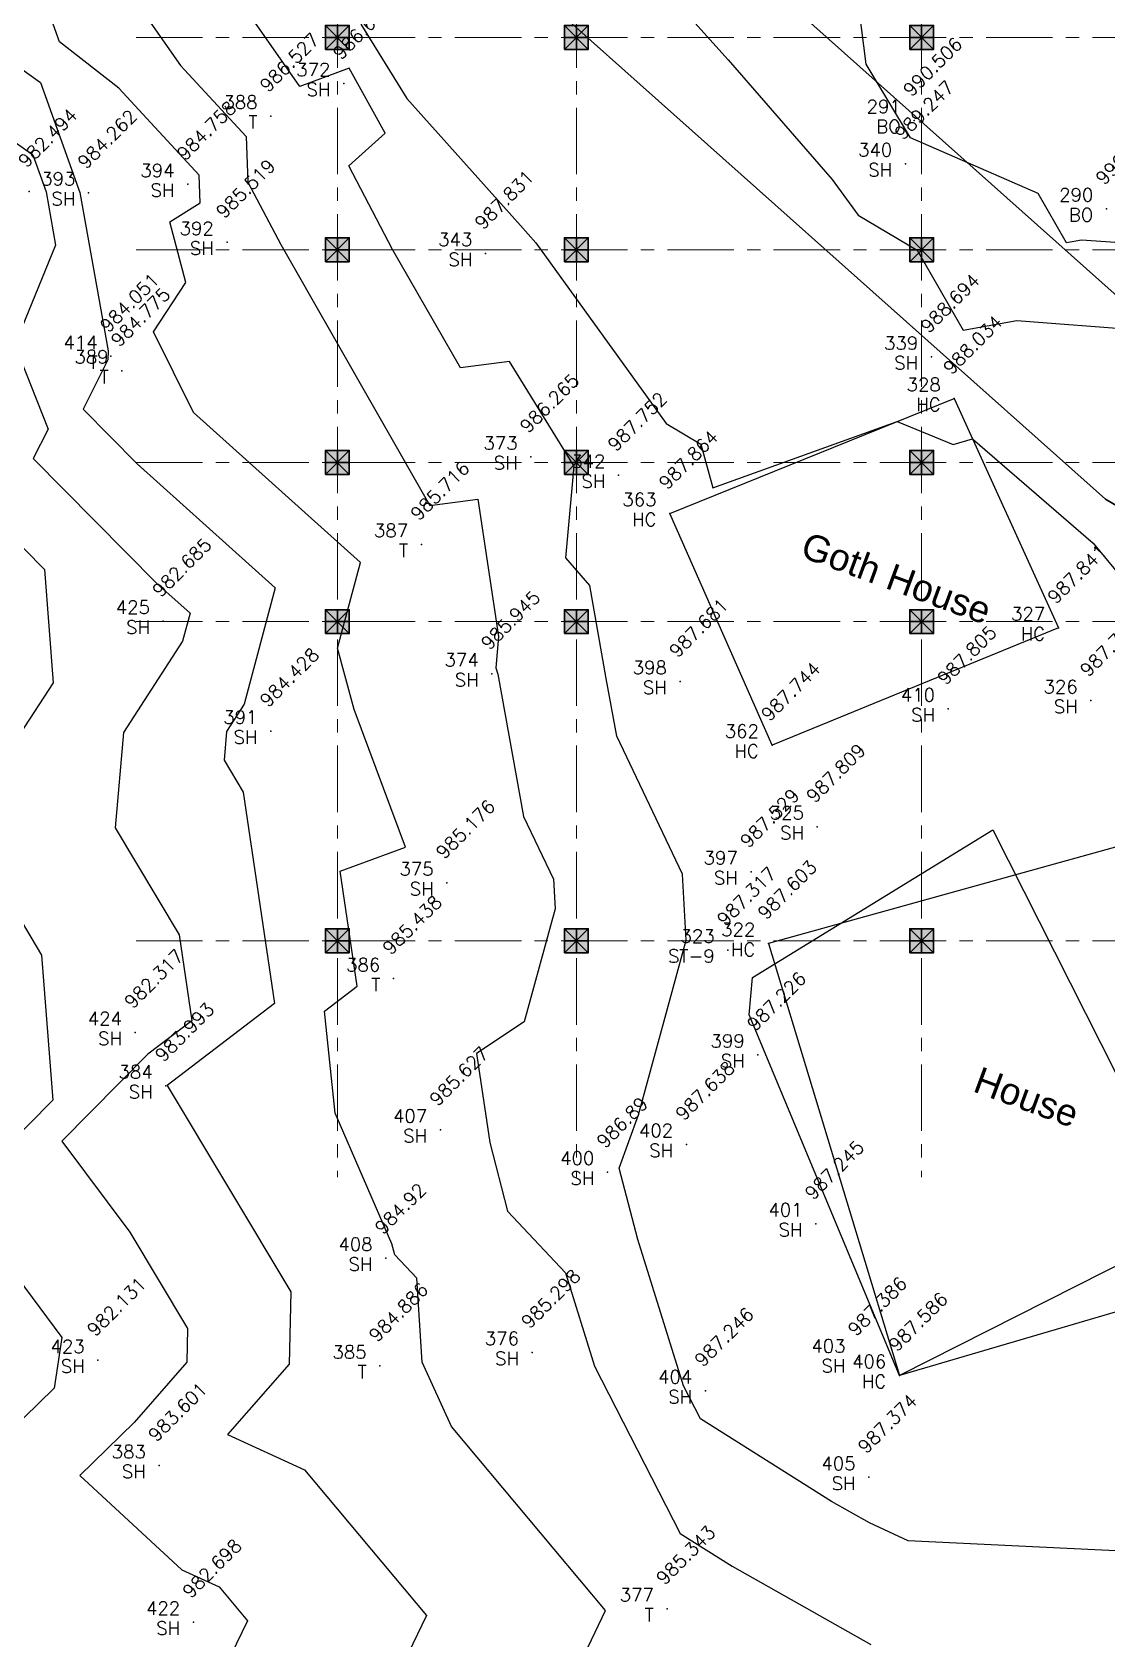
# Model space of a CAD drawing. Header units: metres. Extents: x 319894 to 3389272, y 120 to 6136017.
# Drawn here: x 321044.77 to 321065, y 3067909.75 to 3067939.98 of the extents above; entities that cross this region are included whole.
import ezdxf
from ezdxf.enums import TextEntityAlignment as Align

# ---------------------------------------------------------------- set-up
doc = ezdxf.new("R2010")
doc.units = ezdxf.units.M
doc.header["$MEASUREMENT"] = 0
doc.linetypes.add('CENTER', pattern=[2, 1.25, -0.25, 0.25, -0.25])
doc.linetypes.add('HIDDEN', pattern=[0.375, 0.25, -0.125])
for name, color, linetype, lineweight in [('a_MUEBLE', 255, 'Continuous', 5), ('centerline', 255, 'HIDDEN', 5), ('column', 50, 'Continuous', 30), ('hatch', 252, 'Continuous', 15), ('wall', 4, 'Continuous', 30)]:
    doc.layers.add(name, color=color, linetype=linetype, lineweight=lineweight)
for name, color, linetype in [('BO', 7, 'Continuous'), ('Contour', 254, 'Continuous'), ('HC', 7, 'Continuous'), ('Index_Contour', 8, 'Continuous'), ('Points', 7, 'Continuous'), ('Points-ELV', 6, 'Continuous'), ('Points-NUM', 4, 'Continuous'), ('Points-TXT', 3, 'Continuous'), ('SH', 7, 'Continuous'), ('ST-9', 7, 'Continuous'), ('T', 7, 'Continuous')]:
    doc.layers.add(name, color=color, linetype=linetype)
doc.styles.add('romans', font='romans.shx')
doc.styles.get("Standard").update_dxf_attribs({"font": 'arial.ttf'})

# ---------------------------------------------------------------- blocks, each defined once
blk = doc.blocks.new('POINTS')
at = {"layer": 'Points'}
blk.add_line((0, 0), (0, 0), dxfattribs=at)
blk.add_point((0, 0), dxfattribs=at)
at = {"layer": 'Points-ELV', "style": 'romans'}
blk.add_attdef('ELEV', text='', height=1, rotation=45, dxfattribs=at).set_placement((0, 0), align=Align.BOTTOM_LEFT)
at = {"layer": 'Points-NUM', "style": 'romans'}
blk.add_attdef('PTNUM', text='', height=1, dxfattribs=at).set_placement((0, 0), align=Align.BOTTOM_RIGHT)
at = {"layer": 'Points-TXT', "style": 'romans'}
blk.add_attdef('DESC', text='', height=1, dxfattribs=at).set_placement((0, 0), align=Align.BOTTOM_RIGHT)
blk = doc.blocks.new('SIT4')
at = {"color": 1, "lineweight": 30, "elevation": 987.586}
blk.add_lwpolyline([(320370.962, 3067788.062), (320365.642, 3067786.817), (320365.22, 3067781.217), (320357.075, 3067768.983), (320351.198, 3067769.518), (320338.771, 3067776.828), (320320.261, 3067793.321), (320314.412, 3067798.558), (320311.03, 3067797.459), (320298.566, 3067783.015), (320298.855, 3067776.316), (320293.441, 3067769.683), (320295.803, 3067764.568), (320294.773, 3067759.718), (320296.035, 3067743.401), (320300.28, 3067731.268), (320306.229, 3067716.969), (320317.648, 3067711.854), (320321.527, 3067710.598), (320324.41, 3067708.85), (320339.069, 3067708.62), (320362.184, 3067707.54), (320368.815, 3067710.117), (320374.083, 3067711.085)], dxfattribs=at)
at = {"color": 1, "elevation": 987.586}
blk.add_lwpolyline([(320311.03, 3067797.459), (320298.566, 3067783.015), (320298.855, 3067776.316), (320293.441, 3067769.683), (320295.803, 3067764.568), (320294.773, 3067759.718), (320296.035, 3067743.401), (320300.28, 3067731.268), (320306.229, 3067716.969), (320315.045, 3067713.02), (320325.063, 3067714.996), (320328.066, 3067715.293), (320335.229, 3067717.481), (320341.617, 3067720.482), (320345.096, 3067723.545), (320351.898, 3067731.539), (320355.884, 3067738.417), (320358.002, 3067746.064), (320360.455, 3067757.695), (320361.102, 3067761.434), (320353.282, 3067760.331), (320350.46, 3067769.953), (320338.771, 3067776.828), (320320.261, 3067793.321)], dxfattribs=at)
for points, elevation in [([(320336.109, 3067771.975), (320330.719, 3067769.768), (320328.792, 3067774.126), (320334.143, 3067776.288), (320336.109, 3067771.975)], 987.841), ([(320340.549, 3067760.089), (320338.246, 3067768.144), (320330.652, 3067766.034), (320333.117, 3067757.908)], 987.78), ([(320340.549, 3067760.089), (320333.117, 3067757.908)], 987.78)]:
    blk.add_lwpolyline(points, dxfattribs=dict(elevation=elevation))
at = {"elevation": 987.586}
blk.add_lwpolyline([(320334.874, 3067768.174), (320338.65, 3067760.705), (320333.117, 3067757.908), (320330.287, 3067764.693), (320330.351, 3067765.396)], close=True, dxfattribs=at)
at = {"layer": 'Contour'}
for points in [[(320328.924, 3067783.733), (320329.889, 3067782.659), (320331.85, 3067780.409), (320332.336, 3067779.735), (320333.447, 3067779.08), (320334.313, 3067777.573), (320335.322, 3067777.753), (320337.617, 3067777.583)], [(320322.978, 3067783.328), (320323.842, 3067781.93), (320325.984, 3067779.543), (320326.268, 3067779.218), (320328.724, 3067775.816), (320329.379, 3067775.43), (320329.599, 3067774.608), (320333.072, 3067775.855), (320334.127, 3067775.421), (320334.489, 3067775.528), (320336.762, 3067773.566), (320337.537, 3067772.624)], [(320338.874, 3067754.529), (320333.282, 3067754.799), (320332.549, 3067755.135), (320331.839, 3067755.535), (320329.37, 3067757.09), (320329.052, 3067757.712), (320328.19, 3067760.463), (320327.839, 3067761.81), (320328.204, 3067762.81), (320329.103, 3067766.099), (320329.033, 3067767.337), (320327.792, 3067769.933), (320327.596, 3067771.019), (320327.284, 3067772.767), (320326.836, 3067773.289), (320326.993, 3067775.018), (320325.777, 3067776.985), (320324.849, 3067776.865), (320323.574, 3067779.092), (320322.747, 3067780.665), (320323.433, 3067781.279), (320322.755, 3067782.504), (320321.826, 3067782.157), (320320.805, 3067783.618)], [(320318.714, 3067783.792), (320319.578, 3067782.554), (320320.815, 3067781.22), (320320.849, 3067780.36), (320321.469, 3067779.183), (320324.277, 3067774.277), (320325.181, 3067774.394), (320325.57, 3067771.809), (320325.516, 3067771.221), (320325.556, 3067771.103), (320326.04, 3067768.421), (320326.6, 3067767.248), (320326.632, 3067766.688), (320326.05, 3067764.559), (320325.15, 3067763.964), (320325.402, 3067762.292), (320325.734, 3067761.001), (320326.827, 3067759.837), (320327.377, 3067758.082), (320328.99, 3067754.933), (320329.969, 3067754.317), (320332.576, 3067752.846)], [(320315.231, 3067783.453), (320316.947, 3067782.233), (320317.684, 3067780.163), (320318.22, 3067777.183), (320318.213, 3067777.015), (320317.748, 3067776.088), (320318.765, 3067775.062), (320321.364, 3067772.725), (320320.782, 3067770.539), (320320.448, 3067770.023), (320320.4, 3067769.486), (320320.762, 3067768.882), (320321.35, 3067764.906), (320319.327, 3067763.366), (320321.657, 3067759.479), (320321.627, 3067758.121), (320320.468, 3067756.794), (320321.912, 3067756.134), (320324.213, 3067753.389), (320322.924, 3067750.729)], [(320313.704, 3067783.074), (320316.802, 3067780.871), (320317.05, 3067780.175), (320317.23, 3067779.174), (320316.461, 3067777.297), (320317.087, 3067775.714), (320316.809, 3067775.158), (320319.138, 3067772.808), (320319.761, 3067772.249), (320319.621, 3067771.725), (320318.506, 3067770.003), (320318.348, 3067768.21), (320319.554, 3067766.195), (320319.793, 3067764.581), (320318.964, 3067763.951), (320317.349, 3067762.316), (320318.624, 3067760.603), (320319.715, 3067758.791), (320319.701, 3067758.159), (320318.707, 3067757.021), (320317.686, 3067756.028), (320319.608, 3067754.251), (320320.308, 3067753.931), (320320.842, 3067753.294), (320320.219, 3067752.009)], [(320315.87, 3067774.229), (320317.02, 3067773.068), (320317.183, 3067770.938), (320316.565, 3067769.984)], [(320316.296, 3067766.935), (320316.966, 3067765.815), (320317.175, 3067763.087), (320315.378, 3067761.268), (320317.347, 3067758.621), (320317.201, 3067757.666), (320315.205, 3067755.722)]]:
    blk.add_lwpolyline(points, dxfattribs=at)
at = {"layer": 'Index_Contour'}
for points in [[(320353.669, 3067786.322), (320347.424, 3067781.742), (320346.616, 3067781.36), (320343.932, 3067780.142), (320343.019, 3067779.762), (320342.055, 3067780.103), (320341.506, 3067777.026), (320339.735, 3067777.198), (320338.572, 3067777.341), (320337.183, 3067779.222), (320336.542, 3067779.27), (320336.261, 3067779.22), (320335.729, 3067780.144), (320333.325, 3067781.191), (320332.489, 3067782.577), (320332.221, 3067784.707)], [(320327.255, 3067752.805), (320327.584, 3067753.484), (320324.682, 3067756.947), (320324.127, 3067758.157), (320324.028, 3067759.738), (320323.614, 3067760.178), (320323.561, 3067760.386), (320322.49, 3067762.845), (320322.292, 3067764.761), (320322.908, 3067765.23), (320322.588, 3067767.393), (320323.815, 3067767.847), (320322.849, 3067770.437), (320322.538, 3067771.59), (320322.967, 3067773.201), (320319.825, 3067776.027), (320319.075, 3067777.54), (320319.683, 3067778.468), (320319.38, 3067779.612), (320319.952, 3067779.971), (320319.931, 3067780.493), (320318.419, 3067782.124), (320317.305, 3067782.997), (320317.092, 3067783.595)]]:
    blk.add_lwpolyline(points, dxfattribs=at)
at = {"layer": 'BO', "linetype": 'Continuous'}
ref = blk.add_blockref('POINTS', (320333.39, 3067781.519, 990.506), dxfattribs=at)
ref.add_attrib('PTNUM', '291', dxfattribs={"layer": 'Points-NUM', "height": 0.25, "style": 'romans'}).set_placement((320333.14, 3067781.581, 990.506), align=Align.BOTTOM_RIGHT)
ref.add_attrib('DESC', 'BO', dxfattribs={"layer": 'Points-TXT', "height": 0.25, "style": 'romans'}).set_placement((320333.14, 3067781.206, 990.506), align=Align.BOTTOM_RIGHT)
ref.add_attrib('ELEV', '990.506', dxfattribs={"layer": 'Points-ELV', "height": 0.25, "rotation": 45, "style": 'romans'}).set_placement((320333.39, 3067781.894, 990.506), align=Align.BOTTOM_LEFT)
ref = blk.add_blockref('POINTS', (320337.015, 3067779.857, 990.387), dxfattribs=at)
ref.add_attrib('PTNUM', '290', dxfattribs={"layer": 'Points-NUM', "height": 0.25, "style": 'romans'}).set_placement((320336.765, 3067779.919, 990.387), align=Align.BOTTOM_RIGHT)
ref.add_attrib('DESC', 'BO', dxfattribs={"layer": 'Points-TXT', "height": 0.25, "style": 'romans'}).set_placement((320336.765, 3067779.544, 990.387), align=Align.BOTTOM_RIGHT)
ref.add_attrib('ELEV', '990.387', dxfattribs={"layer": 'Points-ELV', "height": 0.25, "rotation": 45, "style": 'romans'}).set_placement((320337.015, 3067780.232, 990.387), align=Align.BOTTOM_LEFT)
at = {"layer": 'HC', "linetype": 'Continuous'}
ref = blk.add_blockref('POINTS', (320334.143, 3067776.288, 988.034), dxfattribs=at)
ref.add_attrib('PTNUM', '328', dxfattribs={"layer": 'Points-NUM', "height": 0.25, "style": 'romans'}).set_placement((320333.893, 3067776.35, 988.034), align=Align.BOTTOM_RIGHT)
ref.add_attrib('DESC', 'HC', dxfattribs={"layer": 'Points-TXT', "height": 0.25, "style": 'romans'}).set_placement((320333.893, 3067775.975, 988.034), align=Align.BOTTOM_RIGHT)
ref.add_attrib('ELEV', '988.034', dxfattribs={"layer": 'Points-ELV', "height": 0.25, "rotation": 45, "style": 'romans'}).set_placement((320334.143, 3067776.663, 988.034), align=Align.BOTTOM_LEFT)
ref = blk.add_blockref('POINTS', (320328.792, 3067774.126, 987.864), dxfattribs=at)
ref.add_attrib('PTNUM', '363', dxfattribs={"layer": 'Points-NUM', "height": 0.25, "style": 'romans'}).set_placement((320328.542, 3067774.188, 987.864), align=Align.BOTTOM_RIGHT)
ref.add_attrib('DESC', 'HC', dxfattribs={"layer": 'Points-TXT', "height": 0.25, "style": 'romans'}).set_placement((320328.542, 3067773.813, 987.864), align=Align.BOTTOM_RIGHT)
ref.add_attrib('ELEV', '987.864', dxfattribs={"layer": 'Points-ELV', "height": 0.25, "rotation": 45, "style": 'romans'}).set_placement((320328.792, 3067774.501, 987.864), align=Align.BOTTOM_LEFT)
ref = blk.add_blockref('POINTS', (320336.109, 3067771.975, 987.841), dxfattribs=at)
ref.add_attrib('PTNUM', '327', dxfattribs={"layer": 'Points-NUM', "height": 0.25, "style": 'romans'}).set_placement((320335.859, 3067772.037, 987.841), align=Align.BOTTOM_RIGHT)
ref.add_attrib('DESC', 'HC', dxfattribs={"layer": 'Points-TXT', "height": 0.25, "style": 'romans'}).set_placement((320335.859, 3067771.662, 987.841), align=Align.BOTTOM_RIGHT)
ref.add_attrib('ELEV', '987.841', dxfattribs={"layer": 'Points-ELV', "height": 0.25, "rotation": 45, "style": 'romans'}).set_placement((320336.109, 3067772.35, 987.841), align=Align.BOTTOM_LEFT)
ref = blk.add_blockref('POINTS', (320330.719, 3067769.768, 987.744), dxfattribs=at)
ref.add_attrib('PTNUM', '362', dxfattribs={"layer": 'Points-NUM', "height": 0.25, "style": 'romans'}).set_placement((320330.469, 3067769.83, 987.744), align=Align.BOTTOM_RIGHT)
ref.add_attrib('DESC', 'HC', dxfattribs={"layer": 'Points-TXT', "height": 0.25, "style": 'romans'}).set_placement((320330.469, 3067769.455, 987.744), align=Align.BOTTOM_RIGHT)
ref.add_attrib('ELEV', '987.744', dxfattribs={"layer": 'Points-ELV', "height": 0.25, "rotation": 45, "style": 'romans'}).set_placement((320330.719, 3067770.143, 987.744), align=Align.BOTTOM_LEFT)
ref = blk.add_blockref('POINTS', (320330.652, 3067766.034, 987.603), dxfattribs=at)
ref.add_attrib('PTNUM', '322', dxfattribs={"layer": 'Points-NUM', "height": 0.25, "style": 'romans'}).set_placement((320330.402, 3067766.096, 987.603), align=Align.BOTTOM_RIGHT)
ref.add_attrib('DESC', 'HC', dxfattribs={"layer": 'Points-TXT', "height": 0.25, "style": 'romans'}).set_placement((320330.402, 3067765.721, 987.603), align=Align.BOTTOM_RIGHT)
ref.add_attrib('ELEV', '987.603', dxfattribs={"layer": 'Points-ELV', "height": 0.25, "rotation": 45, "style": 'romans'}).set_placement((320330.652, 3067766.409, 987.603), align=Align.BOTTOM_LEFT)
ref = blk.add_blockref('POINTS', (320333.117, 3067757.908, 987.586), dxfattribs=at)
ref.add_attrib('PTNUM', '406', dxfattribs={"layer": 'Points-NUM', "height": 0.25, "style": 'romans'}).set_placement((320332.867, 3067757.97, 987.586), align=Align.BOTTOM_RIGHT)
ref.add_attrib('DESC', 'HC', dxfattribs={"layer": 'Points-TXT', "height": 0.25, "style": 'romans'}).set_placement((320332.867, 3067757.595, 987.586), align=Align.BOTTOM_RIGHT)
ref.add_attrib('ELEV', '987.586', dxfattribs={"layer": 'Points-ELV', "height": 0.25, "rotation": 45, "style": 'romans'}).set_placement((320333.117, 3067758.283, 987.586), align=Align.BOTTOM_LEFT)
at = {"layer": 'SH', "linetype": 'Continuous'}
ref = blk.add_blockref('POINTS', (320322.653, 3067782.213, 986.657), dxfattribs=at)
ref.add_attrib('PTNUM', '372', dxfattribs={"layer": 'Points-NUM', "height": 0.25, "style": 'romans'}).set_placement((320322.403, 3067782.275, 986.657), align=Align.BOTTOM_RIGHT)
ref.add_attrib('DESC', 'SH', dxfattribs={"layer": 'Points-TXT', "height": 0.25, "style": 'romans'}).set_placement((320322.403, 3067781.9, 986.657), align=Align.BOTTOM_RIGHT)
ref.add_attrib('ELEV', '986.657', dxfattribs={"layer": 'Points-ELV', "height": 0.25, "rotation": 45, "style": 'romans'}).set_placement((320322.653, 3067782.588, 986.657), align=Align.BOTTOM_LEFT)
ref = blk.add_blockref('POINTS', (320333.229, 3067780.704, 989.247), dxfattribs=at)
ref.add_attrib('PTNUM', '340', dxfattribs={"layer": 'Points-NUM', "height": 0.25, "style": 'romans'}).set_placement((320332.979, 3067780.766, 989.247), align=Align.BOTTOM_RIGHT)
ref.add_attrib('DESC', 'SH', dxfattribs={"layer": 'Points-TXT', "height": 0.25, "style": 'romans'}).set_placement((320332.979, 3067780.391, 989.247), align=Align.BOTTOM_RIGHT)
ref.add_attrib('ELEV', '989.247', dxfattribs={"layer": 'Points-ELV', "height": 0.25, "rotation": 45, "style": 'romans'}).set_placement((320333.229, 3067781.079, 989.247), align=Align.BOTTOM_LEFT)
ref = blk.add_blockref('POINTS', (320319.718, 3067780.318, 984.758), dxfattribs=at)
ref.add_attrib('PTNUM', '394', dxfattribs={"layer": 'Points-NUM', "height": 0.25, "style": 'romans'}).set_placement((320319.468, 3067780.38, 984.758), align=Align.BOTTOM_RIGHT)
ref.add_attrib('DESC', 'SH', dxfattribs={"layer": 'Points-TXT', "height": 0.25, "style": 'romans'}).set_placement((320319.468, 3067780.005, 984.758), align=Align.BOTTOM_RIGHT)
ref.add_attrib('ELEV', '984.758', dxfattribs={"layer": 'Points-ELV', "height": 0.25, "rotation": 45, "style": 'romans'}).set_placement((320319.718, 3067780.693, 984.758), align=Align.BOTTOM_LEFT)
ref = blk.add_blockref('POINTS', (320316.729, 3067780.182, 982.494), dxfattribs=at)
ref.add_attrib('PTNUM', '426', dxfattribs={"layer": 'Points-NUM', "height": 0.25, "style": 'romans'}).set_placement((320316.479, 3067780.244, 982.494), align=Align.BOTTOM_RIGHT)
ref.add_attrib('DESC', 'SH', dxfattribs={"layer": 'Points-TXT', "height": 0.25, "style": 'romans'}).set_placement((320316.479, 3067779.869, 982.494), align=Align.BOTTOM_RIGHT)
ref.add_attrib('ELEV', '982.494', dxfattribs={"layer": 'Points-ELV', "height": 0.25, "rotation": 45, "style": 'romans'}).set_placement((320316.729, 3067780.557, 982.494), align=Align.BOTTOM_LEFT)
ref = blk.add_blockref('POINTS', (320317.851, 3067780.16, 984.262), dxfattribs=at)
ref.add_attrib('PTNUM', '393', dxfattribs={"layer": 'Points-NUM', "height": 0.25, "style": 'romans'}).set_placement((320317.601, 3067780.222, 984.262), align=Align.BOTTOM_RIGHT)
ref.add_attrib('DESC', 'SH', dxfattribs={"layer": 'Points-TXT', "height": 0.25, "style": 'romans'}).set_placement((320317.601, 3067779.847, 984.262), align=Align.BOTTOM_RIGHT)
ref.add_attrib('ELEV', '984.262', dxfattribs={"layer": 'Points-ELV', "height": 0.25, "rotation": 45, "style": 'romans'}).set_placement((320317.851, 3067780.535, 984.262), align=Align.BOTTOM_LEFT)
ref = blk.add_blockref('POINTS', (320320.456, 3067779.227, 985.519), dxfattribs=at)
ref.add_attrib('PTNUM', '392', dxfattribs={"layer": 'Points-NUM', "height": 0.25, "style": 'romans'}).set_placement((320320.206, 3067779.289, 985.519), align=Align.BOTTOM_RIGHT)
ref.add_attrib('DESC', 'SH', dxfattribs={"layer": 'Points-TXT', "height": 0.25, "style": 'romans'}).set_placement((320320.206, 3067778.914, 985.519), align=Align.BOTTOM_RIGHT)
ref.add_attrib('ELEV', '985.519', dxfattribs={"layer": 'Points-ELV', "height": 0.25, "rotation": 45, "style": 'romans'}).set_placement((320320.456, 3067779.602, 985.519), align=Align.BOTTOM_LEFT)
ref = blk.add_blockref('POINTS', (320325.325, 3067779.017, 987.831), dxfattribs=at)
ref.add_attrib('PTNUM', '343', dxfattribs={"layer": 'Points-NUM', "height": 0.25, "style": 'romans'}).set_placement((320325.075, 3067779.079, 987.831), align=Align.BOTTOM_RIGHT)
ref.add_attrib('DESC', 'SH', dxfattribs={"layer": 'Points-TXT', "height": 0.25, "style": 'romans'}).set_placement((320325.075, 3067778.704, 987.831), align=Align.BOTTOM_RIGHT)
ref.add_attrib('ELEV', '987.831', dxfattribs={"layer": 'Points-ELV', "height": 0.25, "rotation": 45, "style": 'romans'}).set_placement((320325.325, 3067779.392, 987.831), align=Align.BOTTOM_LEFT)
ref = blk.add_blockref('POINTS', (320333.718, 3067777.07, 988.694), dxfattribs=at)
ref.add_attrib('PTNUM', '339', dxfattribs={"layer": 'Points-NUM', "height": 0.25, "style": 'romans'}).set_placement((320333.468, 3067777.132, 988.694), align=Align.BOTTOM_RIGHT)
ref.add_attrib('DESC', 'SH', dxfattribs={"layer": 'Points-TXT', "height": 0.25, "style": 'romans'}).set_placement((320333.468, 3067776.757, 988.694), align=Align.BOTTOM_RIGHT)
ref.add_attrib('ELEV', '988.694', dxfattribs={"layer": 'Points-ELV', "height": 0.25, "rotation": 45, "style": 'romans'}).set_placement((320333.718, 3067777.445, 988.694), align=Align.BOTTOM_LEFT)
ref = blk.add_blockref('POINTS', (320326.177, 3067775.189, 986.265), dxfattribs=at)
ref.add_attrib('PTNUM', '373', dxfattribs={"layer": 'Points-NUM', "height": 0.25, "style": 'romans'}).set_placement((320325.927, 3067775.251, 986.265), align=Align.BOTTOM_RIGHT)
ref.add_attrib('DESC', 'SH', dxfattribs={"layer": 'Points-TXT', "height": 0.25, "style": 'romans'}).set_placement((320325.927, 3067774.876, 986.265), align=Align.BOTTOM_RIGHT)
ref.add_attrib('ELEV', '986.265', dxfattribs={"layer": 'Points-ELV', "height": 0.25, "rotation": 45, "style": 'romans'}).set_placement((320326.177, 3067775.564, 986.265), align=Align.BOTTOM_LEFT)
ref = blk.add_blockref('POINTS', (320327.829, 3067774.844, 987.752), dxfattribs=at)
ref.add_attrib('PTNUM', '342', dxfattribs={"layer": 'Points-NUM', "height": 0.25, "style": 'romans'}).set_placement((320327.579, 3067774.906, 987.752), align=Align.BOTTOM_RIGHT)
ref.add_attrib('DESC', 'SH', dxfattribs={"layer": 'Points-TXT', "height": 0.25, "style": 'romans'}).set_placement((320327.579, 3067774.531, 987.752), align=Align.BOTTOM_RIGHT)
ref.add_attrib('ELEV', '987.752', dxfattribs={"layer": 'Points-ELV', "height": 0.25, "rotation": 45, "style": 'romans'}).set_placement((320327.829, 3067775.219, 987.752), align=Align.BOTTOM_LEFT)
ref = blk.add_blockref('POINTS', (320319.256, 3067772.099, 982.685), dxfattribs=at)
ref.add_attrib('PTNUM', '425', dxfattribs={"layer": 'Points-NUM', "height": 0.25, "style": 'romans'}).set_placement((320319.006, 3067772.161, 982.685), align=Align.BOTTOM_RIGHT)
ref.add_attrib('DESC', 'SH', dxfattribs={"layer": 'Points-TXT', "height": 0.25, "style": 'romans'}).set_placement((320319.006, 3067771.786, 982.685), align=Align.BOTTOM_RIGHT)
ref.add_attrib('ELEV', '982.685', dxfattribs={"layer": 'Points-ELV', "height": 0.25, "rotation": 45, "style": 'romans'}).set_placement((320319.256, 3067772.474, 982.685), align=Align.BOTTOM_LEFT)
ref = blk.add_blockref('POINTS', (320325.444, 3067771.108, 985.945), dxfattribs=at)
ref.add_attrib('PTNUM', '374', dxfattribs={"layer": 'Points-NUM', "height": 0.25, "style": 'romans'}).set_placement((320325.194, 3067771.17, 985.945), align=Align.BOTTOM_RIGHT)
ref.add_attrib('DESC', 'SH', dxfattribs={"layer": 'Points-TXT', "height": 0.25, "style": 'romans'}).set_placement((320325.194, 3067770.795, 985.945), align=Align.BOTTOM_RIGHT)
ref.add_attrib('ELEV', '985.945', dxfattribs={"layer": 'Points-ELV', "height": 0.25, "rotation": 45, "style": 'romans'}).set_placement((320325.444, 3067771.483, 985.945), align=Align.BOTTOM_LEFT)
ref = blk.add_blockref('POINTS', (320328.986, 3067770.963, 987.681), dxfattribs=at)
ref.add_attrib('PTNUM', '398', dxfattribs={"layer": 'Points-NUM', "height": 0.25, "style": 'romans'}).set_placement((320328.736, 3067771.025, 987.681), align=Align.BOTTOM_RIGHT)
ref.add_attrib('DESC', 'SH', dxfattribs={"layer": 'Points-TXT', "height": 0.25, "style": 'romans'}).set_placement((320328.736, 3067770.65, 987.681), align=Align.BOTTOM_RIGHT)
ref.add_attrib('ELEV', '987.681', dxfattribs={"layer": 'Points-ELV', "height": 0.25, "rotation": 45, "style": 'romans'}).set_placement((320328.986, 3067771.338, 987.681), align=Align.BOTTOM_LEFT)
ref = blk.add_blockref('POINTS', (320336.721, 3067770.604, 987.794), dxfattribs=at)
ref.add_attrib('PTNUM', '326', dxfattribs={"layer": 'Points-NUM', "height": 0.25, "style": 'romans'}).set_placement((320336.471, 3067770.666, 987.794), align=Align.BOTTOM_RIGHT)
ref.add_attrib('DESC', 'SH', dxfattribs={"layer": 'Points-TXT', "height": 0.25, "style": 'romans'}).set_placement((320336.471, 3067770.291, 987.794), align=Align.BOTTOM_RIGHT)
ref.add_attrib('ELEV', '987.794', dxfattribs={"layer": 'Points-ELV', "height": 0.25, "rotation": 45, "style": 'romans'}).set_placement((320336.721, 3067770.979, 987.794), align=Align.BOTTOM_LEFT)
ref = blk.add_blockref('POINTS', (320334.035, 3067770.449, 987.805), dxfattribs=at)
ref.add_attrib('PTNUM', '410', dxfattribs={"layer": 'Points-NUM', "height": 0.25, "style": 'romans'}).set_placement((320333.785, 3067770.511, 987.805), align=Align.BOTTOM_RIGHT)
ref.add_attrib('DESC', 'SH', dxfattribs={"layer": 'Points-TXT', "height": 0.25, "style": 'romans'}).set_placement((320333.785, 3067770.136, 987.805), align=Align.BOTTOM_RIGHT)
ref.add_attrib('ELEV', '987.805', dxfattribs={"layer": 'Points-ELV', "height": 0.25, "rotation": 45, "style": 'romans'}).set_placement((320334.035, 3067770.824, 987.805), align=Align.BOTTOM_LEFT)
ref = blk.add_blockref('POINTS', (320321.279, 3067770.032, 984.428), dxfattribs=at)
ref.add_attrib('PTNUM', '391', dxfattribs={"layer": 'Points-NUM', "height": 0.25, "style": 'romans'}).set_placement((320321.029, 3067770.094, 984.428), align=Align.BOTTOM_RIGHT)
ref.add_attrib('DESC', 'SH', dxfattribs={"layer": 'Points-TXT', "height": 0.25, "style": 'romans'}).set_placement((320321.029, 3067769.719, 984.428), align=Align.BOTTOM_RIGHT)
ref.add_attrib('ELEV', '984.428', dxfattribs={"layer": 'Points-ELV', "height": 0.25, "rotation": 45, "style": 'romans'}).set_placement((320321.279, 3067770.407, 984.428), align=Align.BOTTOM_LEFT)
ref = blk.add_blockref('POINTS', (320331.568, 3067768.231, 987.809), dxfattribs=at)
ref.add_attrib('PTNUM', '325', dxfattribs={"layer": 'Points-NUM', "height": 0.25, "style": 'romans'}).set_placement((320331.318, 3067768.293, 987.809), align=Align.BOTTOM_RIGHT)
ref.add_attrib('DESC', 'SH', dxfattribs={"layer": 'Points-TXT', "height": 0.25, "style": 'romans'}).set_placement((320331.318, 3067767.918, 987.809), align=Align.BOTTOM_RIGHT)
ref.add_attrib('ELEV', '987.809', dxfattribs={"layer": 'Points-ELV', "height": 0.25, "rotation": 45, "style": 'romans'}).set_placement((320331.568, 3067768.606, 987.809), align=Align.BOTTOM_LEFT)
ref = blk.add_blockref('POINTS', (320330.321, 3067767.384, 987.529), dxfattribs=at)
ref.add_attrib('PTNUM', '397', dxfattribs={"layer": 'Points-NUM', "height": 0.25, "style": 'romans'}).set_placement((320330.071, 3067767.446, 987.529), align=Align.BOTTOM_RIGHT)
ref.add_attrib('DESC', 'SH', dxfattribs={"layer": 'Points-TXT', "height": 0.25, "style": 'romans'}).set_placement((320330.071, 3067767.071, 987.529), align=Align.BOTTOM_RIGHT)
ref.add_attrib('ELEV', '987.529', dxfattribs={"layer": 'Points-ELV', "height": 0.25, "rotation": 45, "style": 'romans'}).set_placement((320330.321, 3067767.759, 987.529), align=Align.BOTTOM_LEFT)
ref = blk.add_blockref('POINTS', (320324.596, 3067767.175, 985.176), dxfattribs=at)
ref.add_attrib('PTNUM', '375', dxfattribs={"layer": 'Points-NUM', "height": 0.25, "style": 'romans'}).set_placement((320324.346, 3067767.237, 985.176), align=Align.BOTTOM_RIGHT)
ref.add_attrib('DESC', 'SH', dxfattribs={"layer": 'Points-TXT', "height": 0.25, "style": 'romans'}).set_placement((320324.346, 3067766.862, 985.176), align=Align.BOTTOM_RIGHT)
ref.add_attrib('ELEV', '985.176', dxfattribs={"layer": 'Points-ELV', "height": 0.25, "rotation": 45, "style": 'romans'}).set_placement((320324.596, 3067767.55, 985.176), align=Align.BOTTOM_LEFT)
ref = blk.add_blockref('POINTS', (320318.729, 3067764.36, 982.317), dxfattribs=at)
ref.add_attrib('PTNUM', '424', dxfattribs={"layer": 'Points-NUM', "height": 0.25, "style": 'romans'}).set_placement((320318.479, 3067764.422, 982.317), align=Align.BOTTOM_RIGHT)
ref.add_attrib('DESC', 'SH', dxfattribs={"layer": 'Points-TXT', "height": 0.25, "style": 'romans'}).set_placement((320318.479, 3067764.047, 982.317), align=Align.BOTTOM_RIGHT)
ref.add_attrib('ELEV', '982.317', dxfattribs={"layer": 'Points-ELV', "height": 0.25, "rotation": 45, "style": 'romans'}).set_placement((320318.729, 3067764.735, 982.317), align=Align.BOTTOM_LEFT)
ref = blk.add_blockref('POINTS', (320330.452, 3067763.938, 987.226), dxfattribs=at)
ref.add_attrib('PTNUM', '399', dxfattribs={"layer": 'Points-NUM', "height": 0.25, "style": 'romans'}).set_placement((320330.202, 3067764, 987.226), align=Align.BOTTOM_RIGHT)
ref.add_attrib('DESC', 'SH', dxfattribs={"layer": 'Points-TXT', "height": 0.25, "style": 'romans'}).set_placement((320330.202, 3067763.625, 987.226), align=Align.BOTTOM_RIGHT)
ref.add_attrib('ELEV', '987.226', dxfattribs={"layer": 'Points-ELV', "height": 0.25, "rotation": 45, "style": 'romans'}).set_placement((320330.452, 3067764.313, 987.226), align=Align.BOTTOM_LEFT)
ref = blk.add_blockref('POINTS', (320319.307, 3067763.357, 983.993), dxfattribs=at)
ref.add_attrib('PTNUM', '384', dxfattribs={"layer": 'Points-NUM', "height": 0.25, "style": 'romans'}).set_placement((320319.057, 3067763.419, 983.993), align=Align.BOTTOM_RIGHT)
ref.add_attrib('DESC', 'SH', dxfattribs={"layer": 'Points-TXT', "height": 0.25, "style": 'romans'}).set_placement((320319.057, 3067763.044, 983.993), align=Align.BOTTOM_RIGHT)
ref.add_attrib('ELEV', '983.993', dxfattribs={"layer": 'Points-ELV', "height": 0.25, "rotation": 45, "style": 'romans'}).set_placement((320319.307, 3067763.732, 983.993), align=Align.BOTTOM_LEFT)
ref = blk.add_blockref('POINTS', (320324.473, 3067762.527, 985.627), dxfattribs=at)
ref.add_attrib('PTNUM', '407', dxfattribs={"layer": 'Points-NUM', "height": 0.25, "style": 'romans'}).set_placement((320324.223, 3067762.589, 985.627), align=Align.BOTTOM_RIGHT)
ref.add_attrib('DESC', 'SH', dxfattribs={"layer": 'Points-TXT', "height": 0.25, "style": 'romans'}).set_placement((320324.223, 3067762.214, 985.627), align=Align.BOTTOM_RIGHT)
ref.add_attrib('ELEV', '985.627', dxfattribs={"layer": 'Points-ELV', "height": 0.25, "rotation": 45, "style": 'romans'}).set_placement((320324.473, 3067762.902, 985.627), align=Align.BOTTOM_LEFT)
ref = blk.add_blockref('POINTS', (320329.104, 3067762.254, 987.638), dxfattribs=at)
ref.add_attrib('PTNUM', '402', dxfattribs={"layer": 'Points-NUM', "height": 0.25, "style": 'romans'}).set_placement((320328.854, 3067762.316, 987.638), align=Align.BOTTOM_RIGHT)
ref.add_attrib('DESC', 'SH', dxfattribs={"layer": 'Points-TXT', "height": 0.25, "style": 'romans'}).set_placement((320328.854, 3067761.941, 987.638), align=Align.BOTTOM_RIGHT)
ref.add_attrib('ELEV', '987.638', dxfattribs={"layer": 'Points-ELV', "height": 0.25, "rotation": 45, "style": 'romans'}).set_placement((320329.104, 3067762.629, 987.638), align=Align.BOTTOM_LEFT)
ref = blk.add_blockref('POINTS', (320327.621, 3067761.734, 986.89), dxfattribs=at)
ref.add_attrib('PTNUM', '400', dxfattribs={"layer": 'Points-NUM', "height": 0.25, "style": 'romans'}).set_placement((320327.371, 3067761.796, 986.89), align=Align.BOTTOM_RIGHT)
ref.add_attrib('DESC', 'SH', dxfattribs={"layer": 'Points-TXT', "height": 0.25, "style": 'romans'}).set_placement((320327.371, 3067761.421, 986.89), align=Align.BOTTOM_RIGHT)
ref.add_attrib('ELEV', '986.89', dxfattribs={"layer": 'Points-ELV', "height": 0.25, "rotation": 45, "style": 'romans'}).set_placement((320327.621, 3067762.109, 986.89), align=Align.BOTTOM_LEFT)
ref = blk.add_blockref('POINTS', (320331.54, 3067760.763, 987.245), dxfattribs=at)
ref.add_attrib('PTNUM', '401', dxfattribs={"layer": 'Points-NUM', "height": 0.25, "style": 'romans'}).set_placement((320331.29, 3067760.825, 987.245), align=Align.BOTTOM_RIGHT)
ref.add_attrib('DESC', 'SH', dxfattribs={"layer": 'Points-TXT', "height": 0.25, "style": 'romans'}).set_placement((320331.29, 3067760.45, 987.245), align=Align.BOTTOM_RIGHT)
ref.add_attrib('ELEV', '987.245', dxfattribs={"layer": 'Points-ELV', "height": 0.25, "rotation": 45, "style": 'romans'}).set_placement((320331.54, 3067761.138, 987.245), align=Align.BOTTOM_LEFT)
ref = blk.add_blockref('POINTS', (320323.445, 3067760.113, 984.92), dxfattribs=at)
ref.add_attrib('PTNUM', '408', dxfattribs={"layer": 'Points-NUM', "height": 0.25, "style": 'romans'}).set_placement((320323.195, 3067760.175, 984.92), align=Align.BOTTOM_RIGHT)
ref.add_attrib('DESC', 'SH', dxfattribs={"layer": 'Points-TXT', "height": 0.25, "style": 'romans'}).set_placement((320323.195, 3067759.8, 984.92), align=Align.BOTTOM_RIGHT)
ref.add_attrib('ELEV', '984.92', dxfattribs={"layer": 'Points-ELV', "height": 0.25, "rotation": 45, "style": 'romans'}).set_placement((320323.445, 3067760.488, 984.92), align=Align.BOTTOM_LEFT)
ref = blk.add_blockref('POINTS', (320318.027, 3067758.193, 982.131), dxfattribs=at)
ref.add_attrib('PTNUM', '423', dxfattribs={"layer": 'Points-NUM', "height": 0.25, "style": 'romans'}).set_placement((320317.777, 3067758.255, 982.131), align=Align.BOTTOM_RIGHT)
ref.add_attrib('DESC', 'SH', dxfattribs={"layer": 'Points-TXT', "height": 0.25, "style": 'romans'}).set_placement((320317.777, 3067757.88, 982.131), align=Align.BOTTOM_RIGHT)
ref.add_attrib('ELEV', '982.131', dxfattribs={"layer": 'Points-ELV', "height": 0.25, "rotation": 45, "style": 'romans'}).set_placement((320318.027, 3067758.568, 982.131), align=Align.BOTTOM_LEFT)
ref = blk.add_blockref('POINTS', (320326.202, 3067758.342, 985.298), dxfattribs=at)
ref.add_attrib('PTNUM', '376', dxfattribs={"layer": 'Points-NUM', "height": 0.25, "style": 'romans'}).set_placement((320325.952, 3067758.404, 985.298), align=Align.BOTTOM_RIGHT)
ref.add_attrib('DESC', 'SH', dxfattribs={"layer": 'Points-TXT', "height": 0.25, "style": 'romans'}).set_placement((320325.952, 3067758.029, 985.298), align=Align.BOTTOM_RIGHT)
ref.add_attrib('ELEV', '985.298', dxfattribs={"layer": 'Points-ELV', "height": 0.25, "rotation": 45, "style": 'romans'}).set_placement((320326.202, 3067758.717, 985.298), align=Align.BOTTOM_LEFT)
ref = blk.add_blockref('POINTS', (320332.349, 3067758.2, 987.386), dxfattribs=at)
ref.add_attrib('PTNUM', '403', dxfattribs={"layer": 'Points-NUM', "height": 0.25, "style": 'romans'}).set_placement((320332.099, 3067758.262, 987.386), align=Align.BOTTOM_RIGHT)
ref.add_attrib('DESC', 'SH', dxfattribs={"layer": 'Points-TXT', "height": 0.25, "style": 'romans'}).set_placement((320332.099, 3067757.887, 987.386), align=Align.BOTTOM_RIGHT)
ref.add_attrib('ELEV', '987.386', dxfattribs={"layer": 'Points-ELV', "height": 0.25, "rotation": 45, "style": 'romans'}).set_placement((320332.349, 3067758.575, 987.386), align=Align.BOTTOM_LEFT)
ref = blk.add_blockref('POINTS', (320329.464, 3067757.621, 987.246), dxfattribs=at)
ref.add_attrib('PTNUM', '404', dxfattribs={"layer": 'Points-NUM', "height": 0.25, "style": 'romans'}).set_placement((320329.214, 3067757.683, 987.246), align=Align.BOTTOM_RIGHT)
ref.add_attrib('DESC', 'SH', dxfattribs={"layer": 'Points-TXT', "height": 0.25, "style": 'romans'}).set_placement((320329.214, 3067757.308, 987.246), align=Align.BOTTOM_RIGHT)
ref.add_attrib('ELEV', '987.246', dxfattribs={"layer": 'Points-ELV', "height": 0.25, "rotation": 45, "style": 'romans'}).set_placement((320329.464, 3067757.996, 987.246), align=Align.BOTTOM_LEFT)
ref = blk.add_blockref('POINTS', (320319.178, 3067756.212, 983.601), dxfattribs=at)
ref.add_attrib('PTNUM', '383', dxfattribs={"layer": 'Points-NUM', "height": 0.25, "style": 'romans'}).set_placement((320318.928, 3067756.274, 983.601), align=Align.BOTTOM_RIGHT)
ref.add_attrib('DESC', 'SH', dxfattribs={"layer": 'Points-TXT', "height": 0.25, "style": 'romans'}).set_placement((320318.928, 3067755.899, 983.601), align=Align.BOTTOM_RIGHT)
ref.add_attrib('ELEV', '983.601', dxfattribs={"layer": 'Points-ELV', "height": 0.25, "rotation": 45, "style": 'romans'}).set_placement((320319.178, 3067756.587, 983.601), align=Align.BOTTOM_LEFT)
ref = blk.add_blockref('POINTS', (320332.539, 3067755.991, 987.374), dxfattribs=at)
ref.add_attrib('PTNUM', '405', dxfattribs={"layer": 'Points-NUM', "height": 0.25, "style": 'romans'}).set_placement((320332.289, 3067756.053, 987.374), align=Align.BOTTOM_RIGHT)
ref.add_attrib('DESC', 'SH', dxfattribs={"layer": 'Points-TXT', "height": 0.25, "style": 'romans'}).set_placement((320332.289, 3067755.678, 987.374), align=Align.BOTTOM_RIGHT)
ref.add_attrib('ELEV', '987.374', dxfattribs={"layer": 'Points-ELV', "height": 0.25, "rotation": 45, "style": 'romans'}).set_placement((320332.539, 3067756.366, 987.374), align=Align.BOTTOM_LEFT)
ref = blk.add_blockref('POINTS', (320319.824, 3067753.266, 982.698), dxfattribs=at)
ref.add_attrib('PTNUM', '422', dxfattribs={"layer": 'Points-NUM', "height": 0.25, "style": 'romans'}).set_placement((320319.574, 3067753.328, 982.698), align=Align.BOTTOM_RIGHT)
ref.add_attrib('DESC', 'SH', dxfattribs={"layer": 'Points-TXT', "height": 0.25, "style": 'romans'}).set_placement((320319.574, 3067752.953, 982.698), align=Align.BOTTOM_RIGHT)
ref.add_attrib('ELEV', '982.698', dxfattribs={"layer": 'Points-ELV', "height": 0.25, "rotation": 45, "style": 'romans'}).set_placement((320319.824, 3067753.641, 982.698), align=Align.BOTTOM_LEFT)
at = {"layer": 'ST-9', "linetype": 'Continuous'}
ref = blk.add_blockref('POINTS', (320329.887, 3067765.912, 987.317), dxfattribs=at)
ref.add_attrib('PTNUM', '323', dxfattribs={"layer": 'Points-NUM', "height": 0.25, "style": 'romans'}).set_placement((320329.637, 3067765.974, 987.317), align=Align.BOTTOM_RIGHT)
ref.add_attrib('DESC', 'ST-9', dxfattribs={"layer": 'Points-TXT', "height": 0.25, "style": 'romans'}).set_placement((320329.637, 3067765.599, 987.317), align=Align.BOTTOM_RIGHT)
ref.add_attrib('ELEV', '987.317', dxfattribs={"layer": 'Points-ELV', "height": 0.25, "rotation": 45, "style": 'romans'}).set_placement((320329.887, 3067766.287, 987.317), align=Align.BOTTOM_LEFT)
at = {"layer": 'T', "linetype": 'Continuous'}
ref = blk.add_blockref('POINTS', (320321.281, 3067781.603, 986.527), dxfattribs=at)
ref.add_attrib('PTNUM', '388', dxfattribs={"layer": 'Points-NUM', "height": 0.25, "style": 'romans'}).set_placement((320321.031, 3067781.665, 986.527), align=Align.BOTTOM_RIGHT)
ref.add_attrib('DESC', 'T', dxfattribs={"layer": 'Points-TXT', "height": 0.25, "style": 'romans'}).set_placement((320321.031, 3067781.29, 986.527), align=Align.BOTTOM_RIGHT)
ref.add_attrib('ELEV', '986.527', dxfattribs={"layer": 'Points-ELV', "height": 0.25, "rotation": 45, "style": 'romans'}).set_placement((320321.281, 3067781.978, 986.527), align=Align.BOTTOM_LEFT)
ref = blk.add_blockref('POINTS', (320318.271, 3067777.082, 984.051), dxfattribs=at)
ref.add_attrib('PTNUM', '414', dxfattribs={"layer": 'Points-NUM', "height": 0.25, "style": 'romans'}).set_placement((320318.021, 3067777.144, 984.051), align=Align.BOTTOM_RIGHT)
ref.add_attrib('DESC', 'T', dxfattribs={"layer": 'Points-TXT', "height": 0.25, "style": 'romans'}).set_placement((320318.021, 3067776.769, 984.051), align=Align.BOTTOM_RIGHT)
ref.add_attrib('ELEV', '984.051', dxfattribs={"layer": 'Points-ELV', "height": 0.25, "rotation": 45, "style": 'romans'}).set_placement((320318.271, 3067777.457, 984.051), align=Align.BOTTOM_LEFT)
ref = blk.add_blockref('POINTS', (320318.477, 3067776.809, 984.775), dxfattribs=at)
ref.add_attrib('PTNUM', '389', dxfattribs={"layer": 'Points-NUM', "height": 0.25, "style": 'romans'}).set_placement((320318.227, 3067776.871, 984.775), align=Align.BOTTOM_RIGHT)
ref.add_attrib('DESC', 'T', dxfattribs={"layer": 'Points-TXT', "height": 0.25, "style": 'romans'}).set_placement((320318.227, 3067776.496, 984.775), align=Align.BOTTOM_RIGHT)
ref.add_attrib('ELEV', '984.775', dxfattribs={"layer": 'Points-ELV', "height": 0.25, "rotation": 45, "style": 'romans'}).set_placement((320318.477, 3067777.184, 984.775), align=Align.BOTTOM_LEFT)
ref = blk.add_blockref('POINTS', (320324.115, 3067773.542, 985.716), dxfattribs=at)
ref.add_attrib('PTNUM', '387', dxfattribs={"layer": 'Points-NUM', "height": 0.25, "style": 'romans'}).set_placement((320323.865, 3067773.604, 985.716), align=Align.BOTTOM_RIGHT)
ref.add_attrib('DESC', 'T', dxfattribs={"layer": 'Points-TXT', "height": 0.25, "style": 'romans'}).set_placement((320323.865, 3067773.229, 985.716), align=Align.BOTTOM_RIGHT)
ref.add_attrib('ELEV', '985.716', dxfattribs={"layer": 'Points-ELV', "height": 0.25, "rotation": 45, "style": 'romans'}).set_placement((320324.115, 3067773.917, 985.716), align=Align.BOTTOM_LEFT)
ref = blk.add_blockref('POINTS', (320323.591, 3067765.373, 985.438), dxfattribs=at)
ref.add_attrib('PTNUM', '386', dxfattribs={"layer": 'Points-NUM', "height": 0.25, "style": 'romans'}).set_placement((320323.341, 3067765.435, 985.438), align=Align.BOTTOM_RIGHT)
ref.add_attrib('DESC', 'T', dxfattribs={"layer": 'Points-TXT', "height": 0.25, "style": 'romans'}).set_placement((320323.341, 3067765.06, 985.438), align=Align.BOTTOM_RIGHT)
ref.add_attrib('ELEV', '985.438', dxfattribs={"layer": 'Points-ELV', "height": 0.25, "rotation": 45, "style": 'romans'}).set_placement((320323.591, 3067765.748, 985.438), align=Align.BOTTOM_LEFT)
ref = blk.add_blockref('POINTS', (320323.334, 3067758.087, 984.886), dxfattribs=at)
ref.add_attrib('PTNUM', '385', dxfattribs={"layer": 'Points-NUM', "height": 0.25, "style": 'romans'}).set_placement((320323.084, 3067758.149, 984.886), align=Align.BOTTOM_RIGHT)
ref.add_attrib('DESC', 'T', dxfattribs={"layer": 'Points-TXT', "height": 0.25, "style": 'romans'}).set_placement((320323.084, 3067757.774, 984.886), align=Align.BOTTOM_RIGHT)
ref.add_attrib('ELEV', '984.886', dxfattribs={"layer": 'Points-ELV', "height": 0.25, "rotation": 45, "style": 'romans'}).set_placement((320323.334, 3067758.462, 984.886), align=Align.BOTTOM_LEFT)
ref = blk.add_blockref('POINTS', (320328.741, 3067753.517, 985.343), dxfattribs=at)
ref.add_attrib('PTNUM', '377', dxfattribs={"layer": 'Points-NUM', "height": 0.25, "style": 'romans'}).set_placement((320328.491, 3067753.579, 985.343), align=Align.BOTTOM_RIGHT)
ref.add_attrib('DESC', 'T', dxfattribs={"layer": 'Points-TXT', "height": 0.25, "style": 'romans'}).set_placement((320328.491, 3067753.204, 985.343), align=Align.BOTTOM_RIGHT)
ref.add_attrib('ELEV', '985.343', dxfattribs={"layer": 'Points-ELV', "height": 0.25, "rotation": 45, "style": 'romans'}).set_placement((320328.741, 3067753.892, 985.343), align=Align.BOTTOM_LEFT)
at = {"color": 0, "char_height": 0.5, "attachment_point": 1, "rotation": 339.7511}
for s, insert in [('Goth House', (320331.396, 3067773.789)), ('House', (320334.647, 3067763.729))]:
    blk.add_mtext_dynamic_manual_height_columns(s, width=11.37443, gutter_width=1, heights=[0], dxfattribs=dict(at, insert=insert))
blk = doc.blocks.new('column')
at = {"layer": 'hatch'}
h = blk.add_hatch(color=256, dxfattribs=at)
h.dxf.hatch_style = 1
h.paths.add_polyline_path([(0, 0), (0.45, 0), (0.45, 0.45), (0, 0.45)])
at = {"layer": 'column'}
for p, q in [((0, 0.45), (0.45, 0)), ((0, 0), (0.45, 0.45)), ((0.225, 0.45), (0.225, 0)), ((0, 0.225), (0.45, 0.225))]:
    blk.add_line(p, q, dxfattribs=at)
blk.add_lwpolyline([(0, 0), (0.45, 0), (0.45, 0.45), (0, 0.45)], close=True, dxfattribs=at)
blk = doc.blocks.new('NEW GRID')
at = {"layer": 'centerline', "linetype": 'CENTER'}
for p, q in [((321692.732, 3068028.607), (321692.732, 3067990.487)), ((321697.232, 3068028.607), (321697.232, 3067990.487)), ((321703.732, 3068028.607), (321703.732, 3067990.487)), ((321688.946, 3068011.931), (321736.052, 3068011.931)), ((321688.946, 3068007.936), (321736.052, 3068007.936)), ((321688.946, 3068003.936), (321736.052, 3068003.936)), ((321688.946, 3068000.94), (321736.052, 3068000.94)), ((321688.946, 3067994.937), (321736.052, 3067994.937))]:
    blk.add_line(p, q, dxfattribs=at)
at = {"layer": 'wall'}
for p in [(321692.507, 3068011.706), (321697.007, 3068011.706), (321703.507, 3068011.706), (321692.507, 3068007.711), (321697.007, 3068007.711), (321703.507, 3068007.711), (321692.507, 3068003.711), (321697.007, 3068003.711), (321703.507, 3068003.711), (321692.507, 3068000.715), (321697.007, 3068000.715), (321703.507, 3068000.715), (321692.507, 3067994.712), (321692.507, 3067994.712), (321697.007, 3067994.712), (321703.507, 3067994.712)]:
    blk.add_blockref('column', p, dxfattribs=at)

msp = doc.modelspace()

# ---------------------------------------------------------------- linework, layer by layer
at = {"color": 1, "lineweight": 30, "elevation": 987.586}
msp.add_lwpolyline([(321098.942, 3067944.864), (321093.622, 3067943.619), (321093.2, 3067938.019), (321085.055, 3067925.785), (321079.178, 3067926.321), (321066.751, 3067933.63), (321048.241, 3067950.123), (321042.392, 3067955.36), (321039.01, 3067954.261), (321026.546, 3067939.817), (321026.835, 3067933.118), (321021.421, 3067926.486), (321023.783, 3067921.37), (321022.753, 3067916.52), (321024.015, 3067900.204), (321028.26, 3067888.07), (321034.209, 3067873.771), (321045.628, 3067868.657), (321049.507, 3067867.4), (321052.39, 3067865.652), (321067.049, 3067865.422), (321090.164, 3067864.343), (321096.795, 3067866.919), (321102.063, 3067867.887)], dxfattribs=at)
at = {"color": 3, "lineweight": 30, "elevation": 987.586}
msp.add_lwpolyline([(321098.344, 3067941.643), (321096.448, 3067941.199), (321096.133, 3067937.01), (321086.562, 3067922.636), (321078.237, 3067923.394), (321064.976, 3067931.194), (321046.243, 3067947.885), (321041.677, 3067951.974), (321040.734, 3067951.667), (321029.594, 3067938.758), (321029.881, 3067932.106), (321024.931, 3067926.041), (321026.925, 3067921.723), (321025.777, 3067916.32), (321026.976, 3067900.825), (321031.063, 3067889.143), (321036.522, 3067876.023), (321046.707, 3067871.461), (321050.764, 3067870.146), (321053.25, 3067868.639), (321067.143, 3067868.421), (321089.669, 3067867.369), (321095.973, 3067869.818), (321100.603, 3067870.669)], dxfattribs=at)

# ---------------------------------------------------------------- block references
at = {"color": 251, "true_color": 0x636466}
msp.add_blockref('SIT4', (727.98, 156.802), dxfattribs=at)
at = {"layer": 'a_MUEBLE'}
msp.add_blockref('NEW GRID', (-642.219, -72.048), dxfattribs=at)

doc.saveas('drawing.dxf')
